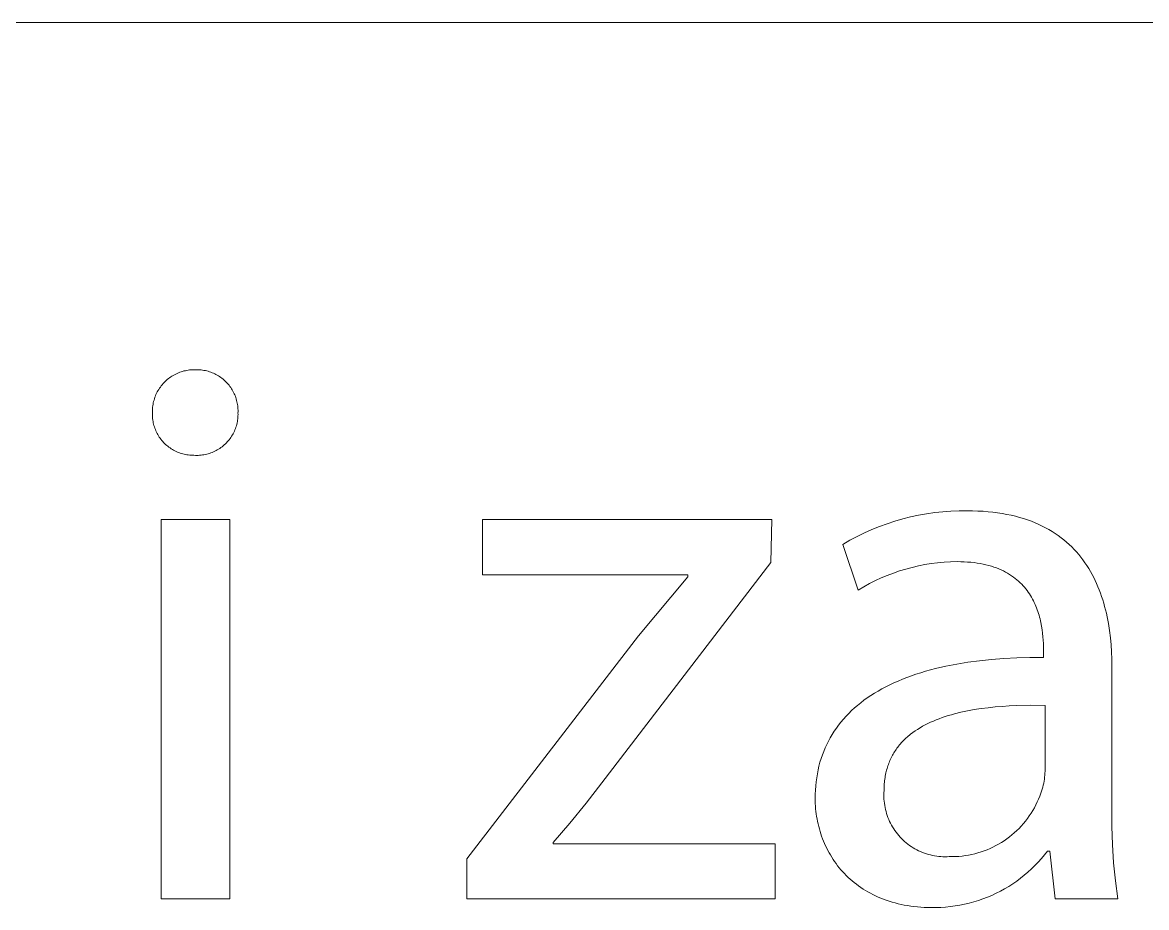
# Model space of a CAD drawing. Header units: millimetres. Extents: x -2163 to 4354, y -841 to 3711.
# Drawn here: x 2497 to 2590.5, y -732.8 to -659.2 of the extents above; entities that cross this region are included whole.
import ezdxf

# ---------------------------------------------------------------- set-up
doc = ezdxf.new("R2010")
doc.units = ezdxf.units.MM
doc.header["$MEASUREMENT"] = 0
doc.layers.add('Domyślny', color=7, linetype='Continuous', true_color=0x000000)

msp = doc.modelspace()

# ---------------------------------------------------------------- linework, layer by layer
at = {"layer": 'Domyślny', "color": 18, "lineweight": 15, "true_color": 0x000000}
for p, q in [((1891.209, -659.189), (4347.685, -659.189)), ((2510.54, -688.157), (2510.659, -688.133)), ((2510.659, -688.133), (2510.778, -688.113)), ((2510.778, -688.113), (2510.899, -688.098)), ((2510.899, -688.098), (2511.019, -688.086)), ((2511.019, -688.086), (2511.14, -688.079)), ((2511.14, -688.079), (2511.261, -688.077)), ((2511.261, -688.077), (2511.382, -688.078)), ((2511.382, -688.078), (2511.5, -688.076)), ((2511.5, -688.076), (2511.618, -688.079)), ((2511.618, -688.079), (2511.736, -688.085)), ((2511.736, -688.085), (2511.854, -688.096)), ((2511.854, -688.096), (2511.971, -688.11)), ((2511.971, -688.11), (2512.088, -688.129)), ((2512.088, -688.129), (2512.204, -688.152)), ((2508.77, -689.147), (2508.855, -689.062)), ((2508.855, -689.062), (2508.944, -688.979)), ((2508.944, -688.979), (2509.035, -688.899)), ((2509.035, -688.899), (2509.129, -688.822)), ((2509.129, -688.822), (2509.225, -688.749)), ((2509.225, -688.749), (2509.324, -688.679)), ((2509.324, -688.679), (2509.425, -688.613)), ((2509.425, -688.613), (2509.529, -688.55)), ((2509.529, -688.55), (2509.634, -688.491)), ((2509.634, -688.491), (2509.742, -688.436)), ((2509.742, -688.436), (2509.852, -688.384)), ((2509.852, -688.384), (2509.963, -688.336)), ((2509.963, -688.336), (2510.076, -688.292)), ((2510.076, -688.292), (2510.19, -688.252)), ((2510.19, -688.252), (2510.306, -688.216)), ((2510.306, -688.216), (2510.422, -688.184)), ((2510.422, -688.184), (2510.54, -688.157)), ((2512.204, -688.152), (2512.319, -688.178)), ((2512.319, -688.178), (2512.433, -688.209)), ((2512.433, -688.209), (2512.546, -688.243)), ((2512.546, -688.243), (2512.658, -688.282)), ((2512.658, -688.282), (2512.768, -688.324)), ((2512.768, -688.324), (2512.877, -688.37)), ((2512.877, -688.37), (2512.984, -688.419)), ((2512.984, -688.419), (2513.089, -688.473)), ((2513.089, -688.473), (2513.193, -688.529)), ((2513.193, -688.529), (2513.295, -688.59)), ((2513.295, -688.59), (2513.394, -688.654)), ((2513.394, -688.654), (2513.491, -688.721)), ((2513.491, -688.721), (2513.586, -688.791)), ((2513.586, -688.791), (2513.678, -688.865)), ((2513.678, -688.865), (2513.768, -688.942)), ((2513.768, -688.942), (2513.855, -689.022)), ((2513.855, -689.022), (2513.939, -689.105)), ((2508.149, -690.038), (2508.204, -689.93)), ((2508.204, -689.93), (2508.263, -689.824)), ((2508.263, -689.824), (2508.325, -689.72)), ((2508.325, -689.72), (2508.391, -689.618)), ((2508.391, -689.618), (2508.46, -689.519)), ((2508.46, -689.519), (2508.533, -689.422)), ((2508.533, -689.422), (2508.608, -689.328)), ((2508.608, -689.328), (2508.688, -689.236)), ((2508.688, -689.236), (2508.77, -689.147)), ((2513.939, -689.105), (2514.02, -689.191)), ((2514.02, -689.191), (2514.099, -689.279)), ((2514.099, -689.279), (2514.174, -689.37)), ((2514.174, -689.37), (2514.246, -689.464)), ((2514.246, -689.464), (2514.315, -689.56)), ((2514.315, -689.56), (2514.38, -689.658)), ((2514.38, -689.658), (2514.442, -689.759)), ((2514.442, -689.759), (2514.501, -689.861)), ((2514.501, -689.861), (2514.556, -689.966)), ((2514.556, -689.966), (2514.607, -690.072)), ((2507.852, -690.957), (2507.875, -690.838)), ((2507.875, -690.838), (2507.902, -690.72)), ((2507.902, -690.72), (2507.934, -690.603)), ((2507.934, -690.603), (2507.969, -690.487)), ((2507.969, -690.487), (2508.008, -690.372)), ((2508.008, -690.372), (2508.051, -690.259)), ((2508.051, -690.259), (2508.098, -690.148)), ((2508.098, -690.148), (2508.149, -690.038)), ((2514.607, -690.072), (2514.655, -690.18)), ((2514.655, -690.18), (2514.699, -690.29)), ((2514.699, -690.29), (2514.739, -690.401)), ((2514.739, -690.401), (2514.775, -690.513)), ((2514.775, -690.513), (2514.807, -690.627)), ((2514.807, -690.627), (2514.836, -690.742)), ((2514.836, -690.742), (2514.86, -690.857)), ((2514.86, -690.857), (2514.881, -690.974)), ((2507.799, -691.559), (2507.802, -691.438)), ((2507.802, -691.68), (2507.799, -691.559)), ((2507.8, -691.797), (2507.802, -691.68)), ((2507.802, -691.914), (2507.8, -691.797)), ((2507.802, -691.438), (2507.808, -691.317)), ((2507.808, -691.317), (2507.818, -691.196)), ((2507.818, -691.196), (2507.833, -691.076)), ((2507.833, -691.076), (2507.852, -690.957)), ((2514.881, -690.974), (2514.897, -691.091)), ((2514.897, -691.091), (2514.91, -691.208)), ((2514.91, -691.208), (2514.918, -691.326)), ((2514.918, -691.326), (2514.923, -691.444)), ((2514.921, -691.799), (2514.918, -691.919)), ((2514.923, -691.562), (2514.919, -691.68)), ((2514.919, -691.68), (2514.921, -691.799)), ((2514.923, -691.444), (2514.923, -691.562)), ((2507.808, -692.031), (2507.802, -691.914)), ((2507.819, -692.148), (2507.808, -692.031)), ((2507.833, -692.264), (2507.819, -692.148)), ((2507.851, -692.38), (2507.833, -692.264)), ((2507.874, -692.495), (2507.851, -692.38)), ((2507.9, -692.609), (2507.874, -692.495)), ((2507.93, -692.722), (2507.9, -692.609)), ((2507.964, -692.834), (2507.93, -692.722)), ((2514.783, -692.74), (2514.748, -692.854)), ((2514.815, -692.625), (2514.783, -692.74)), ((2514.842, -692.509), (2514.815, -692.625)), ((2514.865, -692.392), (2514.842, -692.509)), ((2514.885, -692.275), (2514.865, -692.392)), ((2514.9, -692.156), (2514.885, -692.275)), ((2514.911, -692.038), (2514.9, -692.156)), ((2514.918, -691.919), (2514.911, -692.038)), ((2508.002, -692.945), (2507.964, -692.834)), ((2508.044, -693.055), (2508.002, -692.945)), ((2508.089, -693.163), (2508.044, -693.055)), ((2508.138, -693.269), (2508.089, -693.163)), ((2508.191, -693.374), (2508.138, -693.269)), ((2508.247, -693.476), (2508.191, -693.374)), ((2508.307, -693.577), (2508.247, -693.476)), ((2508.37, -693.676), (2508.307, -693.577)), ((2508.436, -693.772), (2508.37, -693.676)), ((2514.327, -693.707), (2514.258, -693.804)), ((2514.392, -693.607), (2514.327, -693.707)), ((2514.454, -693.505), (2514.392, -693.607)), ((2514.512, -693.401), (2514.454, -693.505)), ((2514.567, -693.295), (2514.512, -693.401)), ((2514.618, -693.187), (2514.567, -693.295)), ((2514.665, -693.078), (2514.618, -693.187)), ((2514.708, -692.966), (2514.665, -693.078)), ((2514.748, -692.854), (2514.708, -692.966)), ((2508.506, -693.866), (2508.436, -693.772)), ((2508.579, -693.958), (2508.506, -693.866)), ((2508.655, -694.047), (2508.579, -693.958)), ((2508.734, -694.133), (2508.655, -694.047)), ((2508.817, -694.217), (2508.734, -694.133)), ((2508.901, -694.298), (2508.817, -694.217)), ((2508.989, -694.375), (2508.901, -694.298)), ((2509.079, -694.45), (2508.989, -694.375)), ((2509.172, -694.522), (2509.079, -694.45)), ((2509.267, -694.59), (2509.172, -694.522)), ((2509.365, -694.655), (2509.267, -694.59)), ((2509.464, -694.717), (2509.365, -694.655)), ((2513.402, -694.625), (2513.302, -694.69)), ((2513.5, -694.557), (2513.402, -694.625)), ((2513.595, -694.485), (2513.5, -694.557)), ((2513.688, -694.411), (2513.595, -694.485)), ((2513.778, -694.333), (2513.688, -694.411)), ((2513.866, -694.252), (2513.778, -694.333)), ((2513.95, -694.168), (2513.866, -694.252)), ((2514.032, -694.081), (2513.95, -694.168)), ((2514.111, -693.991), (2514.032, -694.081)), ((2514.186, -693.899), (2514.111, -693.991)), ((2514.258, -693.804), (2514.186, -693.899)), ((2509.566, -694.775), (2509.464, -694.717)), ((2509.669, -694.829), (2509.566, -694.775)), ((2509.775, -694.88), (2509.669, -694.829)), ((2509.882, -694.928), (2509.775, -694.88)), ((2509.991, -694.972), (2509.882, -694.928)), ((2510.101, -695.011), (2509.991, -694.972)), ((2510.212, -695.048), (2510.101, -695.011)), ((2510.325, -695.08), (2510.212, -695.048)), ((2510.439, -695.108), (2510.325, -695.08)), ((2510.553, -695.133), (2510.439, -695.108)), ((2510.668, -695.153), (2510.553, -695.133)), ((2510.784, -695.17), (2510.668, -695.153)), ((2510.901, -695.182), (2510.784, -695.17)), ((2511.018, -695.191), (2510.901, -695.182)), ((2511.135, -695.195), (2511.018, -695.191)), ((2511.252, -695.195), (2511.135, -695.195)), ((2511.371, -695.202), (2511.252, -695.195)), ((2511.49, -695.204), (2511.371, -695.202)), ((2511.609, -695.202), (2511.49, -695.204)), ((2511.728, -695.196), (2511.609, -695.202)), ((2511.847, -695.186), (2511.728, -695.196)), ((2511.966, -695.172), (2511.847, -695.186)), ((2512.083, -695.153), (2511.966, -695.172)), ((2512.2, -695.131), (2512.083, -695.153)), ((2512.317, -695.104), (2512.2, -695.131)), ((2512.432, -695.074), (2512.317, -695.104)), ((2512.546, -695.039), (2512.432, -695.074)), ((2512.659, -695.001), (2512.546, -695.039)), ((2512.77, -694.958), (2512.659, -695.001)), ((2512.88, -694.912), (2512.77, -694.958)), ((2512.988, -694.862), (2512.88, -694.912)), ((2513.095, -694.808), (2512.988, -694.862)), ((2513.199, -694.751), (2513.095, -694.808)), ((2513.302, -694.69), (2513.199, -694.751)), ((2570.868, -700.322), (2571.532, -700.179)), ((2571.532, -700.179), (2572.2, -700.059)), ((2572.2, -700.059), (2572.872, -699.963)), ((2572.872, -699.963), (2573.547, -699.89)), ((2573.547, -699.89), (2574.224, -699.841)), ((2574.224, -699.841), (2574.902, -699.815)), ((2574.902, -699.815), (2575.581, -699.813)), ((2575.581, -699.813), (2576.028, -699.818)), ((2576.028, -699.818), (2576.463, -699.832)), ((2576.463, -699.832), (2576.889, -699.856)), ((2576.889, -699.856), (2577.304, -699.889)), ((2577.304, -699.889), (2577.709, -699.931)), ((2577.709, -699.931), (2578.104, -699.982)), ((2578.104, -699.982), (2578.489, -700.041)), ((2578.489, -700.041), (2578.864, -700.109)), ((2578.864, -700.109), (2579.23, -700.186)), ((2579.23, -700.186), (2579.585, -700.27)), ((2579.585, -700.27), (2579.932, -700.363)), ((2508.518, -700.534), (2514.246, -700.534)), ((2508.518, -732.107), (2508.518, -700.534)), ((2514.246, -700.534), (2514.246, -732.107)), ((2535.267, -705.149), (2535.267, -700.527)), ((2535.267, -700.527), (2559.332, -700.527)), ((2559.332, -700.527), (2559.246, -704.129)), ((2567.646, -701.376), (2568.275, -701.121)), ((2568.275, -701.121), (2568.912, -700.887)), ((2568.912, -700.887), (2569.558, -700.676)), ((2569.558, -700.676), (2570.21, -700.487)), ((2570.21, -700.487), (2570.868, -700.322)), ((2579.932, -700.363), (2580.269, -700.464)), ((2580.269, -700.464), (2580.596, -700.572)), ((2580.596, -700.572), (2580.915, -700.688)), ((2580.915, -700.688), (2581.224, -700.812)), ((2581.224, -700.812), (2581.524, -700.943)), ((2581.524, -700.943), (2581.816, -701.081)), ((2581.816, -701.081), (2582.099, -701.226)), ((2565.818, -702.272), (2566.417, -701.952)), ((2566.417, -701.952), (2567.026, -701.654)), ((2567.026, -701.654), (2567.646, -701.376)), ((2582.099, -701.226), (2582.373, -701.378)), ((2582.373, -701.378), (2582.639, -701.537)), ((2582.639, -701.537), (2582.896, -701.702)), ((2582.896, -701.702), (2583.145, -701.873)), ((2583.145, -701.873), (2583.386, -702.051)), ((2583.386, -702.051), (2583.619, -702.235)), ((2565.23, -702.613), (2565.818, -702.272)), ((2566.511, -706.41), (2565.23, -702.613)), ((2583.619, -702.235), (2583.844, -702.424)), ((2583.844, -702.424), (2584.061, -702.62)), ((2584.061, -702.62), (2584.27, -702.821)), ((2584.27, -702.821), (2584.472, -703.027)), ((2584.472, -703.027), (2584.666, -703.239)), ((2584.666, -703.239), (2584.853, -703.455)), ((2584.853, -703.455), (2585.033, -703.677)), ((2585.033, -703.677), (2585.205, -703.904)), ((2585.205, -703.904), (2585.371, -704.135)), ((2559.246, -704.129), (2545.184, -722.444)), ((2569.942, -704.818), (2569.43, -704.995)), ((2570.46, -704.66), (2569.942, -704.818)), ((2570.983, -704.519), (2570.46, -704.66)), ((2571.51, -704.396), (2570.983, -704.519)), ((2572.042, -704.292), (2571.51, -704.396)), ((2572.576, -704.205), (2572.042, -704.292)), ((2573.114, -704.137), (2572.576, -704.205)), ((2573.653, -704.088), (2573.114, -704.137)), ((2574.194, -704.057), (2573.653, -704.088)), ((2574.735, -704.045), (2574.194, -704.057)), ((2575.034, -704.048), (2574.735, -704.045)), ((2575.325, -704.058), (2575.034, -704.048)), ((2575.607, -704.075), (2575.325, -704.058)), ((2575.881, -704.098), (2575.607, -704.075)), ((2576.148, -704.128), (2575.881, -704.098)), ((2576.406, -704.163), (2576.148, -704.128)), ((2576.657, -704.205), (2576.406, -704.163)), ((2576.9, -704.252), (2576.657, -704.205)), ((2577.136, -704.305), (2576.9, -704.252)), ((2577.364, -704.364), (2577.136, -704.305)), ((2577.585, -704.427), (2577.364, -704.364)), ((2577.799, -704.496), (2577.585, -704.427)), ((2578.006, -704.57), (2577.799, -704.496)), ((2578.206, -704.649), (2578.006, -704.57)), ((2578.399, -704.733), (2578.206, -704.649)), ((2578.585, -704.821), (2578.399, -704.733)), ((2578.765, -704.914), (2578.585, -704.821)), ((2578.939, -705.011), (2578.765, -704.914)), ((2585.371, -704.135), (2585.529, -704.37)), ((2585.529, -704.37), (2585.681, -704.61)), ((2585.681, -704.61), (2585.825, -704.855)), ((2585.825, -704.855), (2585.964, -705.103)), ((2552.345, -705.149), (2535.267, -705.149)), ((2548.222, -710.205), (2552.345, -705.301)), ((2552.345, -705.301), (2552.345, -705.149)), ((2567.451, -705.872), (2566.976, -706.133)), ((2567.934, -705.627), (2567.451, -705.872)), ((2568.425, -705.399), (2567.934, -705.627)), ((2568.924, -705.188), (2568.425, -705.399)), ((2569.43, -704.995), (2568.924, -705.188)), ((2579.106, -705.111), (2578.939, -705.011)), ((2579.266, -705.216), (2579.106, -705.111)), ((2579.421, -705.325), (2579.266, -705.216)), ((2579.57, -705.437), (2579.421, -705.325)), ((2579.712, -705.553), (2579.57, -705.437)), ((2579.849, -705.672), (2579.712, -705.553)), ((2579.981, -705.794), (2579.849, -705.672)), ((2580.107, -705.919), (2579.981, -705.794)), ((2585.964, -705.103), (2586.095, -705.355)), ((2586.095, -705.355), (2586.221, -705.61)), ((2586.221, -705.61), (2586.34, -705.87)), ((2586.34, -705.87), (2586.453, -706.132)), ((2566.976, -706.133), (2566.511, -706.41)), ((2580.227, -706.047), (2580.107, -705.919)), ((2580.342, -706.178), (2580.227, -706.047)), ((2580.452, -706.311), (2580.342, -706.178)), ((2580.557, -706.447), (2580.452, -706.311)), ((2580.656, -706.585), (2580.557, -706.447)), ((2580.751, -706.725), (2580.656, -706.585)), ((2580.842, -706.866), (2580.751, -706.725)), ((2586.453, -706.132), (2586.559, -706.398)), ((2586.559, -706.398), (2586.66, -706.667)), ((2586.66, -706.667), (2586.755, -706.939)), ((2580.927, -707.01), (2580.842, -706.866)), ((2581.008, -707.155), (2580.927, -707.01)), ((2581.085, -707.302), (2581.008, -707.155)), ((2581.157, -707.45), (2581.085, -707.302)), ((2581.226, -707.599), (2581.157, -707.45)), ((2581.29, -707.749), (2581.226, -707.599)), ((2581.35, -707.899), (2581.29, -707.749)), ((2586.755, -706.939), (2586.845, -707.214)), ((2586.845, -707.214), (2586.928, -707.491)), ((2586.928, -707.491), (2587.007, -707.77)), ((2581.407, -708.051), (2581.35, -707.899)), ((2581.459, -708.203), (2581.407, -708.051)), ((2581.509, -708.355), (2581.459, -708.203)), ((2581.554, -708.508), (2581.509, -708.355)), ((2581.597, -708.66), (2581.554, -708.508)), ((2581.636, -708.813), (2581.597, -708.66)), ((2587.007, -707.77), (2587.08, -708.052)), ((2587.08, -708.052), (2587.147, -708.337)), ((2587.147, -708.337), (2587.21, -708.623)), ((2587.21, -708.623), (2587.267, -708.91)), ((2581.672, -708.965), (2581.636, -708.813)), ((2581.705, -709.116), (2581.672, -708.965)), ((2581.762, -709.418), (2581.705, -709.116)), ((2581.809, -709.716), (2581.762, -709.418)), ((2587.267, -708.91), (2587.319, -709.2)), ((2587.319, -709.2), (2587.41, -709.783)), ((2533.943, -728.78), (2548.222, -710.205)), ((2581.846, -710.009), (2581.809, -709.716)), ((2581.874, -710.296), (2581.846, -710.009)), ((2581.895, -710.575), (2581.874, -710.296)), ((2587.41, -709.783), (2587.482, -710.371)), ((2587.482, -710.371), (2587.536, -710.963)), ((2581.908, -710.846), (2581.895, -710.575)), ((2581.915, -711.108), (2581.908, -710.846)), ((2581.918, -711.358), (2581.915, -711.108)), ((2581.918, -712.009), (2581.918, -711.358)), ((2587.536, -710.963), (2587.574, -711.557)), ((2574.705, -712.568), (2575.637, -712.415)), ((2575.637, -712.415), (2576.602, -712.286)), ((2576.602, -712.286), (2577.6, -712.182)), ((2577.6, -712.182), (2578.631, -712.102)), ((2578.631, -712.102), (2579.695, -712.046)), ((2579.695, -712.046), (2580.79, -712.015)), ((2580.79, -712.015), (2581.918, -712.009)), ((2587.574, -711.557), (2587.596, -712.152)), ((2587.596, -712.152), (2587.603, -712.746)), ((2571.313, -713.416), (2571.707, -713.289)), ((2571.707, -713.289), (2572.11, -713.168)), ((2572.11, -713.168), (2572.521, -713.054)), ((2572.521, -713.054), (2572.941, -712.945)), ((2572.941, -712.945), (2573.806, -712.744)), ((2573.806, -712.744), (2574.705, -712.568)), ((2587.603, -712.746), (2587.603, -724.551)), ((2568.797, -714.463), (2569.13, -714.296)), ((2569.13, -714.296), (2569.472, -714.135)), ((2569.472, -714.135), (2569.823, -713.98)), ((2569.823, -713.98), (2570.182, -713.83)), ((2570.182, -713.83), (2570.551, -713.686)), ((2570.551, -713.686), (2570.928, -713.548)), ((2570.928, -713.548), (2571.313, -713.416)), ((2567.264, -715.382), (2567.553, -715.187)), ((2567.553, -715.187), (2567.851, -714.998)), ((2567.851, -714.998), (2568.157, -714.814)), ((2568.157, -714.814), (2568.473, -714.636)), ((2568.473, -714.636), (2568.797, -714.463)), ((2566.2, -716.218), (2566.453, -716.001)), ((2566.453, -716.001), (2566.714, -715.789)), ((2566.714, -715.789), (2566.985, -715.583)), ((2566.985, -715.583), (2567.264, -715.382)), ((2577.894, -716.133), (2577.31, -716.195)), ((2578.484, -716.084), (2577.894, -716.133)), ((2579.077, -716.045), (2578.484, -716.084)), ((2579.672, -716.018), (2579.077, -716.045)), ((2580.864, -715.992), (2579.672, -716.018)), ((2582.048, -716.001), (2580.864, -715.992)), ((2582.048, -721.47), (2582.048, -716.001)), ((2565.282, -717.142), (2565.497, -716.903)), ((2565.497, -716.903), (2565.722, -716.669)), ((2565.722, -716.669), (2565.957, -716.441)), ((2565.957, -716.441), (2566.2, -716.218)), ((2573.244, -717.112), (2573.002, -717.206)), ((2573.491, -717.023), (2573.244, -717.112)), ((2573.743, -716.938), (2573.491, -717.023)), ((2573.998, -716.857), (2573.743, -716.938)), ((2574.257, -716.781), (2573.998, -716.857)), ((2574.52, -716.708), (2574.257, -716.781)), ((2575.056, -716.576), (2574.52, -716.708)), ((2575.604, -716.459), (2575.056, -716.576)), ((2576.164, -716.357), (2575.604, -716.459)), ((2576.733, -716.269), (2576.164, -716.357)), ((2577.31, -716.195), (2576.733, -716.269)), ((2564.511, -718.154), (2564.69, -717.893)), ((2564.69, -717.893), (2564.878, -717.637)), ((2564.878, -717.637), (2565.075, -717.387)), ((2565.075, -717.387), (2565.282, -717.142)), ((2571.443, -717.996), (2571.242, -718.129)), ((2571.649, -717.868), (2571.443, -717.996)), ((2571.861, -717.745), (2571.649, -717.868)), ((2572.079, -717.628), (2571.861, -717.745)), ((2572.302, -717.515), (2572.079, -717.628)), ((2572.531, -717.407), (2572.302, -717.515)), ((2572.764, -717.304), (2572.531, -717.407)), ((2573.002, -717.206), (2572.764, -717.304)), ((2563.891, -719.251), (2564.032, -718.968)), ((2564.032, -718.968), (2564.182, -718.692)), ((2564.182, -718.692), (2564.342, -718.42)), ((2564.342, -718.42), (2564.511, -718.154)), ((2570.251, -718.956), (2570.171, -719.04)), ((2570.333, -718.874), (2570.251, -718.956)), ((2570.416, -718.793), (2570.333, -718.874)), ((2570.501, -718.714), (2570.416, -718.793)), ((2570.588, -718.636), (2570.501, -718.714)), ((2570.677, -718.559), (2570.588, -718.636)), ((2570.767, -718.484), (2570.677, -718.559)), ((2570.859, -718.41), (2570.767, -718.484)), ((2571.047, -718.267), (2570.859, -718.41)), ((2571.242, -718.129), (2571.047, -718.267)), ((2563.525, -720.129), (2563.637, -719.831)), ((2563.637, -719.831), (2563.759, -719.538)), ((2563.759, -719.538), (2563.891, -719.251)), ((2569.534, -719.859), (2569.473, -719.957)), ((2569.597, -719.762), (2569.534, -719.859)), ((2569.662, -719.666), (2569.597, -719.762)), ((2569.729, -719.572), (2569.662, -719.666)), ((2569.798, -719.48), (2569.729, -719.572)), ((2569.869, -719.389), (2569.798, -719.48)), ((2569.942, -719.299), (2569.869, -719.389)), ((2570.016, -719.211), (2569.942, -719.299)), ((2570.093, -719.125), (2570.016, -719.211)), ((2570.171, -719.04), (2570.093, -719.125)), ((2563.246, -721.054), (2563.329, -720.741)), ((2563.329, -720.741), (2563.422, -720.432)), ((2563.422, -720.432), (2563.525, -720.129)), ((2569.059, -720.803), (2569.017, -720.915)), ((2569.103, -720.691), (2569.059, -720.803)), ((2569.15, -720.582), (2569.103, -720.691)), ((2569.199, -720.473), (2569.15, -720.582)), ((2569.249, -720.367), (2569.199, -720.473)), ((2569.302, -720.262), (2569.249, -720.367)), ((2569.357, -720.159), (2569.302, -720.262)), ((2569.414, -720.057), (2569.357, -720.159)), ((2569.473, -719.957), (2569.414, -720.057)), ((2563.054, -722.026), (2563.108, -721.697)), ((2563.108, -721.697), (2563.172, -721.373)), ((2563.172, -721.373), (2563.246, -721.054)), ((2568.786, -721.753), (2568.762, -721.88)), ((2568.812, -721.628), (2568.786, -721.753)), ((2568.84, -721.505), (2568.812, -721.628)), ((2568.871, -721.384), (2568.84, -721.505)), ((2568.904, -721.264), (2568.871, -721.384)), ((2568.939, -721.146), (2568.904, -721.264)), ((2568.977, -721.03), (2568.939, -721.146)), ((2569.017, -720.915), (2568.977, -721.03)), ((2582.033, -721.808), (2582.043, -721.639)), ((2582.043, -721.639), (2582.048, -721.47)), ((2545.184, -722.444), (2543.874, -724.135)), ((2562.95, -723.044), (2562.975, -722.7)), ((2562.975, -722.7), (2563.01, -722.361)), ((2563.01, -722.361), (2563.054, -722.026)), ((2568.671, -722.675), (2568.664, -722.814)), ((2568.68, -722.538), (2568.671, -722.675)), ((2568.691, -722.403), (2568.68, -722.538)), ((2568.705, -722.269), (2568.691, -722.403)), ((2568.722, -722.138), (2568.705, -722.269)), ((2568.741, -722.008), (2568.722, -722.138)), ((2568.762, -721.88), (2568.741, -722.008)), ((2581.859, -722.809), (2581.901, -722.645)), ((2581.901, -722.645), (2581.938, -722.48)), ((2581.938, -722.48), (2581.97, -722.313)), ((2581.97, -722.313), (2581.996, -722.146)), ((2581.996, -722.146), (2582.017, -721.977)), ((2582.017, -721.977), (2582.033, -721.808)), ((2562.93, -723.748), (2562.935, -723.394)), ((2562.935, -723.394), (2562.95, -723.044)), ((2568.648, -723.272), (2568.644, -723.447)), ((2568.644, -723.447), (2568.645, -723.622)), ((2568.645, -723.622), (2568.652, -723.797)), ((2568.659, -723.097), (2568.648, -723.272)), ((2568.66, -722.955), (2568.659, -723.097)), ((2568.664, -722.814), (2568.66, -722.955)), ((2581.509, -723.793), (2581.609, -723.545)), ((2581.609, -723.545), (2581.701, -723.293)), ((2581.701, -723.293), (2581.758, -723.133)), ((2581.758, -723.133), (2581.811, -722.972)), ((2581.811, -722.972), (2581.859, -722.809)), ((2543.874, -724.135), (2542.521, -725.792)), ((2562.933, -723.963), (2562.93, -723.748)), ((2562.94, -724.177), (2562.933, -723.963)), ((2562.952, -724.391), (2562.94, -724.177)), ((2562.969, -724.605), (2562.952, -724.391)), ((2568.652, -723.797), (2568.666, -723.971)), ((2568.666, -723.971), (2568.685, -724.145)), ((2568.685, -724.145), (2568.71, -724.319)), ((2568.71, -724.319), (2568.742, -724.491)), ((2568.742, -724.491), (2568.779, -724.662)), ((2581.025, -724.75), (2581.158, -724.517)), ((2581.158, -724.517), (2581.283, -724.28)), ((2581.283, -724.28), (2581.4, -724.039)), ((2581.4, -724.039), (2581.509, -723.793)), ((2587.603, -724.551), (2587.605, -726.066)), ((2562.99, -724.818), (2562.969, -724.605)), ((2563.017, -725.03), (2562.99, -724.818)), ((2563.048, -725.242), (2563.017, -725.03)), ((2563.084, -725.453), (2563.048, -725.242)), ((2563.124, -725.663), (2563.084, -725.453)), ((2568.779, -724.662), (2568.822, -724.832)), ((2568.822, -724.832), (2568.87, -725)), ((2568.87, -725), (2568.925, -725.166)), ((2568.925, -725.166), (2568.985, -725.33)), ((2568.985, -725.33), (2569.051, -725.493)), ((2569.051, -725.493), (2569.122, -725.652)), ((2580.415, -725.632), (2580.579, -725.419)), ((2580.579, -725.419), (2580.735, -725.201)), ((2580.735, -725.201), (2580.884, -724.978)), ((2580.884, -724.978), (2581.025, -724.75)), ((2542.521, -725.792), (2541.126, -727.413)), ((2563.17, -725.871), (2563.124, -725.663)), ((2563.22, -726.079), (2563.17, -725.871)), ((2563.275, -726.286), (2563.22, -726.079)), ((2563.334, -726.491), (2563.275, -726.286)), ((2569.122, -725.652), (2569.198, -725.81)), ((2569.198, -725.81), (2569.281, -725.964)), ((2569.281, -725.964), (2569.368, -726.116)), ((2569.368, -726.116), (2569.46, -726.265)), ((2569.46, -726.265), (2569.558, -726.41)), ((2569.558, -726.41), (2569.66, -726.552)), ((2579.494, -726.604), (2579.692, -726.422)), ((2579.692, -726.422), (2579.883, -726.234)), ((2579.883, -726.234), (2580.067, -726.039)), ((2580.067, -726.039), (2580.245, -725.838)), ((2580.245, -725.838), (2580.415, -725.632)), ((2587.605, -726.066), (2587.656, -727.581)), ((2563.399, -726.694), (2563.334, -726.491)), ((2563.468, -726.897), (2563.399, -726.694)), ((2563.542, -727.097), (2563.468, -726.897)), ((2563.621, -727.296), (2563.542, -727.097)), ((2563.704, -727.493), (2563.621, -727.296)), ((2569.66, -726.552), (2569.767, -726.69)), ((2569.767, -726.69), (2569.879, -726.825)), ((2569.879, -726.825), (2569.996, -726.956)), ((2569.996, -726.956), (2570.117, -727.082)), ((2570.117, -727.082), (2570.242, -727.205)), ((2570.242, -727.205), (2570.371, -727.323)), ((2570.371, -727.323), (2570.504, -727.436)), ((2578.421, -727.405), (2578.647, -727.26)), ((2578.647, -727.26), (2578.867, -727.107)), ((2578.867, -727.107), (2579.082, -726.946)), ((2579.082, -726.946), (2579.291, -726.779)), ((2579.291, -726.779), (2579.494, -726.604)), ((2541.126, -727.413), (2541.126, -727.522)), ((2541.126, -727.522), (2559.593, -727.522)), ((2559.593, -727.522), (2559.593, -732.101)), ((2563.792, -727.688), (2563.704, -727.493)), ((2563.885, -727.881), (2563.792, -727.688)), ((2563.982, -728.072), (2563.885, -727.881)), ((2564.085, -728.26), (2563.982, -728.072)), ((2564.192, -728.447), (2564.085, -728.26)), ((2570.504, -727.436), (2570.641, -727.545)), ((2570.641, -727.545), (2570.782, -727.649)), ((2570.782, -727.649), (2570.926, -727.748)), ((2570.926, -727.748), (2571.074, -727.843)), ((2571.074, -727.843), (2571.224, -727.932)), ((2571.224, -727.932), (2571.378, -728.016)), ((2571.378, -728.016), (2571.535, -728.094)), ((2571.535, -728.094), (2571.694, -728.167)), ((2571.694, -728.167), (2571.855, -728.235)), ((2571.855, -728.235), (2572.019, -728.297)), ((2572.019, -728.297), (2572.184, -728.353)), ((2576.209, -728.347), (2576.468, -728.277)), ((2576.468, -728.277), (2576.724, -728.198)), ((2576.724, -728.198), (2576.978, -728.11)), ((2576.978, -728.11), (2577.228, -728.013)), ((2577.228, -728.013), (2577.474, -727.908)), ((2577.474, -727.908), (2577.717, -727.794)), ((2577.717, -727.794), (2577.956, -727.673)), ((2577.956, -727.673), (2578.191, -727.543)), ((2578.191, -727.543), (2578.421, -727.405)), ((2582.243, -728.132), (2581.998, -728.445)), ((2582.438, -728.132), (2582.243, -728.132)), ((2582.894, -732.103), (2582.438, -728.132)), ((2587.656, -727.581), (2587.756, -729.093)), ((2533.943, -732.101), (2533.943, -728.78)), ((2564.303, -728.63), (2564.192, -728.447)), ((2564.42, -728.812), (2564.303, -728.63)), ((2564.541, -728.99), (2564.42, -728.812)), ((2564.667, -729.166), (2564.541, -728.99)), ((2564.797, -729.339), (2564.667, -729.166)), ((2572.184, -728.353), (2572.352, -728.404)), ((2572.352, -728.404), (2572.521, -728.449)), ((2572.521, -728.449), (2572.692, -728.488)), ((2572.692, -728.488), (2572.863, -728.522)), ((2572.863, -728.522), (2573.036, -728.549)), ((2573.036, -728.549), (2573.21, -728.57)), ((2573.21, -728.57), (2573.384, -728.586)), ((2573.384, -728.586), (2573.559, -728.595)), ((2573.559, -728.595), (2573.734, -728.599)), ((2573.734, -728.599), (2573.909, -728.596)), ((2573.909, -728.596), (2574.084, -728.587)), ((2574.084, -728.587), (2574.352, -728.589)), ((2574.352, -728.589), (2574.62, -728.582)), ((2574.62, -728.582), (2574.888, -728.566)), ((2574.888, -728.566), (2575.155, -728.54)), ((2575.155, -728.54), (2575.421, -728.505)), ((2575.421, -728.505), (2575.685, -728.462)), ((2575.685, -728.462), (2575.948, -728.409)), ((2575.948, -728.409), (2576.209, -728.347)), ((2581.477, -729.047), (2581.202, -729.335)), ((2581.743, -728.751), (2581.477, -729.047)), ((2581.998, -728.445), (2581.743, -728.751)), ((2587.756, -729.093), (2587.905, -730.6)), ((2564.932, -729.509), (2564.797, -729.339)), ((2565.072, -729.676), (2564.932, -729.509)), ((2565.217, -729.84), (2565.072, -729.676)), ((2565.366, -730.001), (2565.217, -729.84)), ((2565.52, -730.158), (2565.366, -730.001)), ((2565.679, -730.312), (2565.52, -730.158)), ((2580.32, -730.139), (2580.008, -730.386)), ((2580.623, -729.881), (2580.32, -730.139)), ((2580.917, -729.612), (2580.623, -729.881)), ((2581.202, -729.335), (2580.917, -729.612)), ((2565.842, -730.462), (2565.679, -730.312)), ((2566.01, -730.608), (2565.842, -730.462)), ((2566.182, -730.751), (2566.01, -730.608)), ((2566.359, -730.89), (2566.182, -730.751)), ((2566.541, -731.025), (2566.359, -730.89)), ((2566.728, -731.156), (2566.541, -731.025)), ((2579.026, -731.064), (2578.684, -731.268)), ((2579.361, -730.849), (2579.026, -731.064)), ((2579.689, -730.623), (2579.361, -730.849)), ((2580.008, -730.386), (2579.689, -730.623)), ((2587.905, -730.6), (2588.102, -732.103)), ((2566.919, -731.283), (2566.728, -731.156)), ((2567.115, -731.405), (2566.919, -731.283)), ((2567.315, -731.524), (2567.115, -731.405)), ((2567.52, -731.637), (2567.315, -731.524)), ((2567.73, -731.746), (2567.52, -731.637)), ((2567.944, -731.851), (2567.73, -731.746)), ((2568.163, -731.951), (2567.944, -731.851)), ((2568.386, -732.045), (2568.163, -731.951)), ((2568.615, -732.135), (2568.386, -732.045)), ((2577.253, -731.962), (2576.881, -732.105)), ((2577.619, -731.807), (2577.253, -731.962)), ((2577.98, -731.639), (2577.619, -731.807)), ((2578.335, -731.459), (2577.98, -731.639)), ((2578.684, -731.268), (2578.335, -731.459)), ((2514.246, -732.107), (2508.518, -732.107)), ((2559.593, -732.101), (2533.943, -732.101)), ((2568.847, -732.22), (2568.615, -732.135)), ((2569.085, -732.3), (2568.847, -732.22)), ((2569.327, -732.374), (2569.085, -732.3)), ((2569.573, -732.443), (2569.327, -732.374)), ((2569.824, -732.507), (2569.573, -732.443)), ((2570.08, -732.565), (2569.824, -732.507)), ((2570.34, -732.617), (2570.08, -732.565)), ((2570.605, -732.663), (2570.34, -732.617)), ((2570.874, -732.704), (2570.605, -732.663)), ((2571.148, -732.739), (2570.874, -732.704)), ((2571.427, -732.767), (2571.148, -732.739)), ((2571.71, -732.79), (2571.427, -732.767)), ((2571.998, -732.806), (2571.71, -732.79)), ((2572.29, -732.816), (2571.998, -732.806)), ((2572.587, -732.819), (2572.29, -732.816)), ((2572.985, -732.821), (2572.587, -732.819)), ((2573.383, -732.809), (2572.985, -732.821)), ((2573.78, -732.784), (2573.383, -732.809)), ((2574.176, -732.745), (2573.78, -732.784)), ((2574.571, -732.693), (2574.176, -732.745)), ((2574.963, -732.628), (2574.571, -732.693)), ((2575.353, -732.549), (2574.963, -732.628)), ((2575.741, -732.458), (2575.353, -732.549)), ((2576.125, -732.353), (2575.741, -732.458)), ((2576.505, -732.236), (2576.125, -732.353)), ((2576.881, -732.105), (2576.505, -732.236)), ((2588.102, -732.103), (2582.894, -732.103))]:
    msp.add_line(p, q, dxfattribs=at)

doc.saveas('drawing.dxf')
